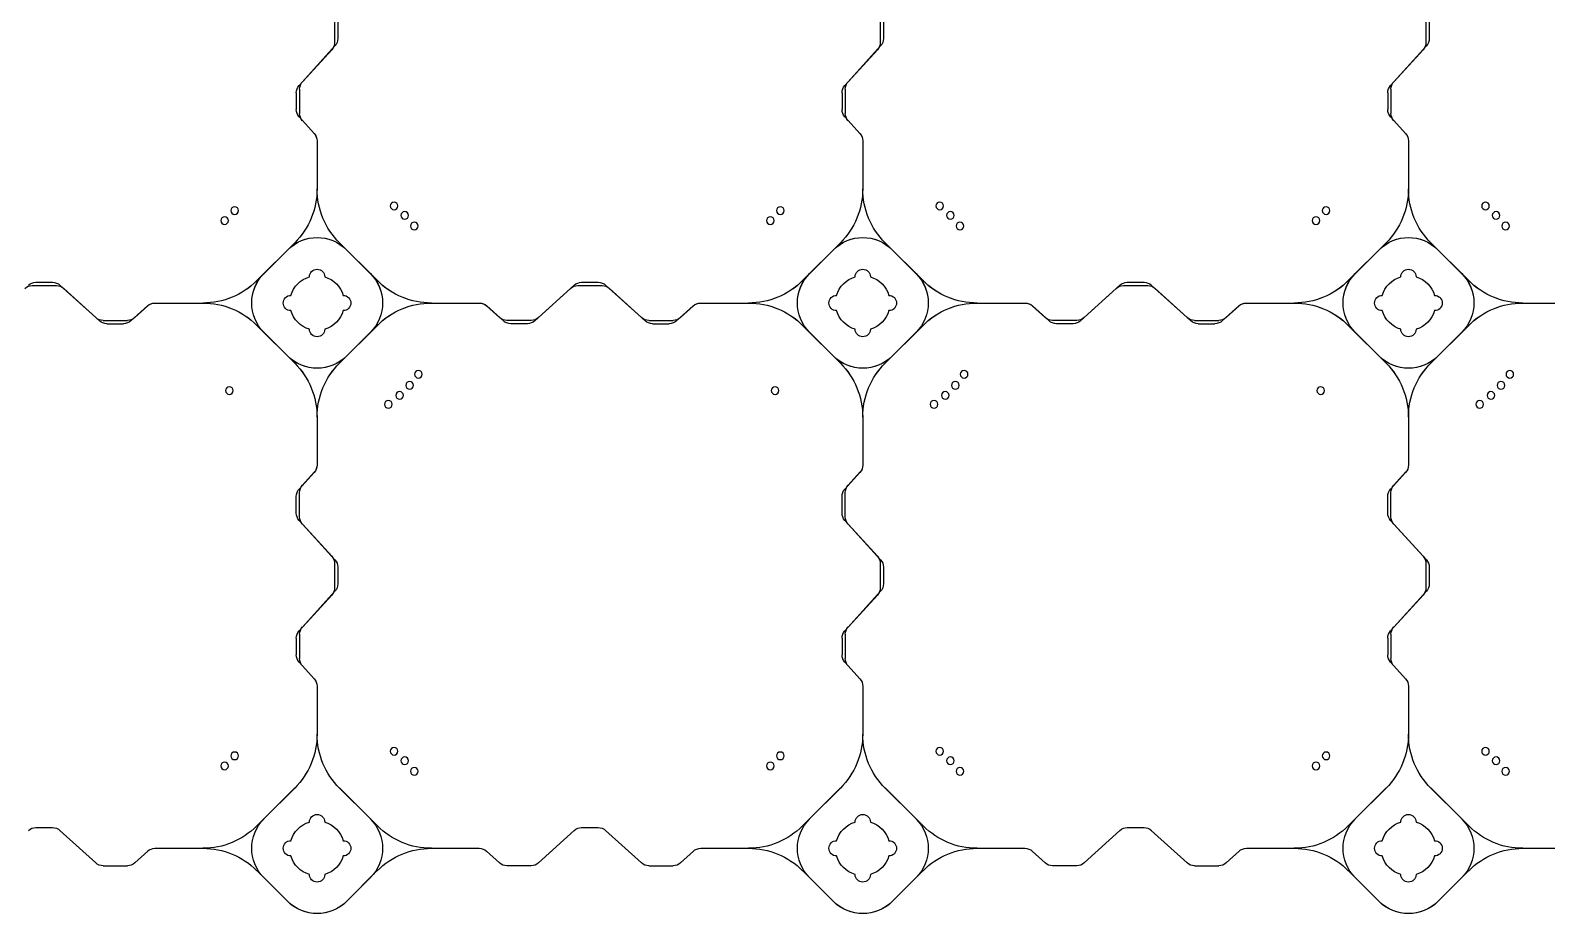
# Model space of a CAD drawing. Header units: millimetres. Extents: x -1612139 to -1260738, y 1141106 to 1536160.
# Drawn here: x -1332690 to -1331301, y 1183512 to 1184326 of the extents above; entities that cross this region are included whole.
import ezdxf

# ---------------------------------------------------------------- set-up
doc = ezdxf.new("R2010")
doc.units = ezdxf.units.MM
doc.header["$LTSCALE"] = 10
doc.layers.get('0').update_dxf_attribs({"linetype": 'CONTINUOUS'})
doc.layers.add('W-FLOAT_BOWL浮筒', color=253, linetype='CONTINUOUS')

# ---------------------------------------------------------------- blocks, each defined once
blk = doc.blocks.new('蓝色')
at = {"layer": 'W-FLOAT_BOWL浮筒', "color": 5}
for p, q in [((13479.5, 1549.2), (13451.2, 1520.9)), ((13457.5, 1527.3), (13479.4, 1549.2)), ((13533.2, 1549.2), (13555.2, 1527.3)), ((13533.2, 1549.2), (13561.5, 1520.9)), ((13979.5, 1549.2), (13951.2, 1520.9)), ((13957.5, 1527.3), (13979.4, 1549.2)), ((14033.2, 1549.2), (14055.2, 1527.3)), ((14033.2, 1549.2), (14061.5, 1520.9)), ((14479.5, 1549.2), (14451.2, 1520.9)), ((14457.5, 1527.3), (14479.4, 1549.2)), ((14533.2, 1549.2), (14555.2, 1527.3)), ((14533.2, 1549.2), (14561.5, 1520.9)), ((13310.2, 1516.4), (13332.5, 1516.4)), ((13702.5, 1516.4), (13680.2, 1516.4)), ((13810.2, 1516.4), (13832.5, 1516.4)), ((14202.5, 1516.4), (14180.2, 1516.4)), ((14310.2, 1516.4), (14332.5, 1516.4)), ((13303.5, 1513.8), (13270.7, 1484)), ((13339.2, 1513.8), (13351.1, 1503)), ((13673.5, 1513.8), (13661.6, 1503)), ((13709.2, 1513.8), (13742, 1484)), ((13803.5, 1513.8), (13770.7, 1484)), ((13839.2, 1513.8), (13851.1, 1503)), ((14173.5, 1513.8), (14161.6, 1503)), ((14209.2, 1513.8), (14242, 1484)), ((14303.5, 1513.8), (14270.7, 1484)), ((14339.2, 1513.8), (14351.1, 1503)), ((13357.8, 1500.4), (13401.6, 1500.4)), ((13610.9, 1500.4), (13654.9, 1500.4)), ((13857.8, 1500.4), (13901.6, 1500.4)), ((14110.9, 1500.4), (14154.9, 1500.4)), ((14357.8, 1500.4), (14401.6, 1500.4)), ((14610.9, 1500.4), (14654.9, 1500.4)), ((13248.7, 1481.4), (13264, 1481.4)), ((13485.8, 1445.1), (13451.1, 1479.9)), ((13457.5, 1473.5), (13485.8, 1445.2)), ((13526.8, 1445.1), (13561.6, 1479.9)), ((13555.2, 1473.5), (13526.8, 1445.2)), ((13748.7, 1481.4), (13764, 1481.4)), ((13985.8, 1445.1), (13951.1, 1479.9)), ((13957.5, 1473.5), (13985.8, 1445.2)), ((14026.8, 1445.1), (14061.6, 1479.9)), ((14055.2, 1473.5), (14026.8, 1445.2)), ((14248.7, 1481.4), (14264, 1481.4)), ((14485.8, 1445.1), (14451.1, 1479.9)), ((14457.5, 1473.5), (14485.8, 1445.2)), ((14526.8, 1445.1), (14561.6, 1479.9)), ((14555.2, 1473.5), (14526.8, 1445.2)), ((13506.3, 1351.6), (13506.3, 1395.8)), ((13506.3, 1351.8), (13506.3, 1395.8)), ((14006.3, 1351.6), (14006.3, 1395.8)), ((14006.3, 1351.8), (14006.3, 1395.8)), ((14506.3, 1351.6), (14506.3, 1395.8)), ((14506.3, 1351.8), (14506.3, 1395.8)), ((13489.9, 1329.7), (13503.7, 1344.9)), ((13492.9, 1333.2), (13503.7, 1345.1)), ((13989.9, 1329.7), (14003.7, 1344.9)), ((13992.9, 1333.2), (14003.7, 1345.1)), ((14489.9, 1329.7), (14503.7, 1344.9)), ((14492.9, 1333.2), (14503.7, 1345.1)), ((13487.3, 1307.7), (13487.3, 1323)), ((13490.3, 1304.2), (13490.3, 1326.5)), ((13987.3, 1307.7), (13987.3, 1323)), ((13990.3, 1304.2), (13990.3, 1326.5)), ((14487.3, 1307.7), (14487.3, 1323)), ((14490.3, 1304.2), (14490.3, 1326.5)), ((13489.9, 1301), (13519.7, 1268.2)), ((13492.9, 1297.5), (13522.7, 1264.7)), ((13989.9, 1301), (14019.7, 1268.2)), ((13992.9, 1297.5), (14022.7, 1264.7)), ((14489.9, 1301), (14519.7, 1268.2)), ((14492.9, 1297.5), (14522.7, 1264.7)), ((13522.3, 1239.2), (13522.3, 1261.5)), ((13525.3, 1242.7), (13525.3, 1258)), ((14022.3, 1239.2), (14022.3, 1261.5)), ((14025.3, 1242.7), (14025.3, 1258)), ((14522.3, 1239.2), (14522.3, 1261.5)), ((14525.3, 1242.7), (14525.3, 1258)), ((13489.9, 1199.7), (13519.7, 1232.5)), ((13492.9, 1203.2), (13522.7, 1236)), ((13989.9, 1199.7), (14019.7, 1232.5)), ((13992.9, 1203.2), (14022.7, 1236)), ((14489.9, 1199.7), (14519.7, 1232.5)), ((14492.9, 1203.2), (14522.7, 1236)), ((13490.3, 1196.5), (13490.3, 1174.2)), ((13990.3, 1196.5), (13990.3, 1174.2)), ((14490.3, 1196.5), (14490.3, 1174.2)), ((13487.3, 1193), (13487.3, 1177.7)), ((13987.3, 1193), (13987.3, 1177.7)), ((14487.3, 1193), (14487.3, 1177.7)), ((13489.9, 1171), (13503.7, 1155.8)), ((13492.9, 1167.5), (13503.7, 1155.6)), ((13989.9, 1171), (14003.7, 1155.8)), ((13992.9, 1167.5), (14003.7, 1155.6)), ((14489.9, 1171), (14503.7, 1155.8)), ((14492.9, 1167.5), (14503.7, 1155.6)), ((13506.3, 1105.1), (13506.3, 1149.1)), ((13506.3, 1105.1), (13506.3, 1148.9)), ((14006.3, 1105.1), (14006.3, 1149.1)), ((14006.3, 1105.1), (14006.3, 1148.9)), ((14506.3, 1105.1), (14506.3, 1149.1)), ((14506.3, 1105.1), (14506.3, 1148.9)), ((13451.1, 1020.9), (13485.8, 1055.6)), ((13479.5, 1049.2), (13451.2, 1020.9)), ((13457.5, 1027.2), (13485.8, 1055.5)), ((13457.5, 1027.3), (13479.4, 1049.2)), ((13561.6, 1020.9), (13526.8, 1055.6)), ((13555.2, 1027.2), (13526.8, 1055.5)), ((13533.2, 1049.2), (13555.2, 1027.3)), ((13533.2, 1049.2), (13561.5, 1020.9)), ((13951.1, 1020.9), (13985.8, 1055.6)), ((13979.5, 1049.2), (13951.2, 1020.9)), ((13957.5, 1027.2), (13985.8, 1055.5)), ((13957.5, 1027.3), (13979.4, 1049.2)), ((14061.6, 1020.9), (14026.8, 1055.6)), ((14055.2, 1027.2), (14026.8, 1055.5)), ((14033.2, 1049.2), (14055.2, 1027.3)), ((14033.2, 1049.2), (14061.5, 1020.9)), ((14451.1, 1020.9), (14485.8, 1055.6)), ((14479.5, 1049.2), (14451.2, 1020.9)), ((14457.5, 1027.2), (14485.8, 1055.5)), ((14457.5, 1027.3), (14479.4, 1049.2)), ((14561.6, 1020.9), (14526.8, 1055.6)), ((14555.2, 1027.2), (14526.8, 1055.5)), ((14533.2, 1049.2), (14555.2, 1027.3)), ((14533.2, 1049.2), (14561.5, 1020.9)), ((13307, 1016.8), (13274.2, 987)), ((13310.2, 1016.4), (13332.5, 1016.4)), ((13313.7, 1019.4), (13329, 1019.4)), ((13335.7, 1016.8), (13350.9, 1003)), ((13677, 1016.8), (13661.8, 1003)), ((13702.5, 1016.4), (13680.2, 1016.4)), ((13699, 1019.4), (13683.7, 1019.4)), ((13705.7, 1016.8), (13738.5, 987)), ((13807, 1016.8), (13774.2, 987)), ((13810.2, 1016.4), (13832.5, 1016.4)), ((13813.7, 1019.4), (13829, 1019.4)), ((13835.7, 1016.8), (13850.9, 1003)), ((14177, 1016.8), (14161.8, 1003)), ((14202.5, 1016.4), (14180.2, 1016.4)), ((14199, 1019.4), (14183.7, 1019.4)), ((14205.7, 1016.8), (14238.5, 987)), ((14307, 1016.8), (14274.2, 987)), ((14310.2, 1016.4), (14332.5, 1016.4)), ((14313.7, 1019.4), (14329, 1019.4)), ((14335.7, 1016.8), (14350.9, 1003)), ((13303.5, 1013.8), (13270.7, 984)), ((13339.2, 1013.8), (13351.1, 1003)), ((13357.6, 1000.4), (13401.6, 1000.4)), ((13357.8, 1000.4), (13401.6, 1000.4)), ((13610.9, 1000.4), (13654.9, 1000.4)), ((13610.9, 1000.4), (13655.1, 1000.4)), ((13673.5, 1013.8), (13661.6, 1003)), ((13709.2, 1013.8), (13742, 984)), ((13803.5, 1013.8), (13770.7, 984)), ((13839.2, 1013.8), (13851.1, 1003)), ((13857.6, 1000.4), (13901.6, 1000.4)), ((13857.8, 1000.4), (13901.6, 1000.4)), ((14110.9, 1000.4), (14154.9, 1000.4)), ((14110.9, 1000.4), (14155.1, 1000.4)), ((14173.5, 1013.8), (14161.6, 1003)), ((14209.2, 1013.8), (14242, 984)), ((14303.5, 1013.8), (14270.7, 984)), ((14339.2, 1013.8), (14351.1, 1003)), ((14357.6, 1000.4), (14401.6, 1000.4)), ((14357.8, 1000.4), (14401.6, 1000.4)), ((14610.9, 1000.4), (14654.9, 1000.4)), ((14610.9, 1000.4), (14655.1, 1000.4)), ((13245.2, 984.4), (13267.5, 984.4)), ((13248.7, 981.4), (13264, 981.4)), ((13485.8, 945.1), (13451.1, 979.9)), ((13479.5, 951.6), (13451.2, 979.9)), ((13457.5, 973.5), (13485.8, 945.2)), ((13479.4, 951.6), (13457.5, 973.5)), ((13526.8, 945.1), (13561.6, 979.9)), ((13555.2, 973.5), (13526.8, 945.2)), ((13533.2, 951.6), (13561.5, 979.9)), ((13555.2, 973.5), (13533.2, 951.6)), ((13745.2, 984.4), (13767.5, 984.4)), ((13748.7, 981.4), (13764, 981.4)), ((13985.8, 945.1), (13951.1, 979.9)), ((13979.5, 951.6), (13951.2, 979.9)), ((13957.5, 973.5), (13985.8, 945.2)), ((13979.4, 951.6), (13957.5, 973.5)), ((14026.8, 945.1), (14061.6, 979.9)), ((14055.2, 973.5), (14026.8, 945.2)), ((14033.2, 951.6), (14061.5, 979.9)), ((14055.2, 973.5), (14033.2, 951.6)), ((14245.2, 984.4), (14267.5, 984.4)), ((14248.7, 981.4), (14264, 981.4)), ((14485.8, 945.1), (14451.1, 979.9)), ((14479.5, 951.6), (14451.2, 979.9)), ((14457.5, 973.5), (14485.8, 945.2)), ((14479.4, 951.6), (14457.5, 973.5)), ((14526.8, 945.1), (14561.6, 979.9)), ((14555.2, 973.5), (14526.8, 945.2)), ((14533.2, 951.6), (14561.5, 979.9)), ((14555.2, 973.5), (14533.2, 951.6)), ((13506.3, 851.6), (13506.3, 895.8)), ((13506.3, 851.8), (13506.3, 895.8)), ((14006.3, 851.6), (14006.3, 895.8)), ((14006.3, 851.8), (14006.3, 895.8)), ((14506.3, 851.6), (14506.3, 895.8)), ((14506.3, 851.8), (14506.3, 895.8)), ((13489.9, 829.7), (13503.7, 844.9)), ((13492.9, 833.2), (13503.7, 845.1)), ((13989.9, 829.7), (14003.7, 844.9)), ((13992.9, 833.2), (14003.7, 845.1)), ((14489.9, 829.7), (14503.7, 844.9)), ((14492.9, 833.2), (14503.7, 845.1)), ((13487.3, 807.7), (13487.3, 823)), ((13490.3, 804.2), (13490.3, 826.5)), ((13987.3, 807.7), (13987.3, 823)), ((13990.3, 804.2), (13990.3, 826.5)), ((14487.3, 807.7), (14487.3, 823)), ((14490.3, 804.2), (14490.3, 826.5)), ((13489.9, 801), (13519.7, 768.2)), ((13492.9, 797.5), (13522.7, 764.7)), ((13989.9, 801), (14019.7, 768.2)), ((13992.9, 797.5), (14022.7, 764.7)), ((14489.9, 801), (14519.7, 768.2)), ((14492.9, 797.5), (14522.7, 764.7)), ((13522.3, 739.2), (13522.3, 761.5)), ((13525.3, 742.7), (13525.3, 758)), ((14022.3, 739.2), (14022.3, 761.5)), ((14025.3, 742.7), (14025.3, 758)), ((14522.3, 739.2), (14522.3, 761.5)), ((14525.3, 742.7), (14525.3, 758))]:
    blk.add_line(p, q, dxfattribs=at)
for centre in [(13595.3, 1429.8), (14095.3, 1429.8), (14595.3, 1429.8), (13421.6, 1424.8), (13430.8, 1415.6), (13586.6, 1420.1), (13921.6, 1424.8), (13930.8, 1415.6), (14086.6, 1420.1), (14421.6, 1424.8), (14430.8, 1415.6), (14586.6, 1420.1), (13576.9, 1411.4), (14076.9, 1411.4), (14576.9, 1411.4), (13426, 1080.7), (13571.6, 1093.3), (13581.9, 1085.1), (13926, 1080.7), (14071.6, 1093.3), (14081.9, 1085.1), (14426, 1080.7), (14571.6, 1093.3), (14581.9, 1085.1), (13591.1, 1075.9), (14091.1, 1075.9), (14591.1, 1075.9), (13599.2, 1065.7), (14099.2, 1065.7), (14599.2, 1065.7), (13595.3, 929.8), (14095.3, 929.8), (14595.3, 929.8), (13421.6, 924.8), (13430.8, 915.6), (13586.6, 920.1), (13921.6, 924.8), (13930.8, 915.6), (14086.6, 920.1), (14421.6, 924.8), (14430.8, 915.6), (14586.6, 920.1), (13576.9, 911.4), (14076.9, 911.4), (14576.9, 911.4)]:
    blk.add_circle(centre, 3.5, dxfattribs=at)
for centre, radius, start, end in [((13506.3, 1522.3), 38, 45, 135), ((13506.4, 1522.3), 38, 45, 135), ((14006.3, 1522.3), 38, 45, 135), ((14006.4, 1522.3), 38, 45, 135), ((14506.3, 1522.3), 38, 45, 135), ((14506.4, 1522.3), 38, 45, 135), ((13506.3, 1524.4), 7, 0, 180), ((13506.3, 1524.4), 7, 0, 180), ((14006.3, 1524.4), 7, 0, 180), ((14006.3, 1524.4), 7, 0, 180), ((14506.3, 1524.4), 7, 0, 180), ((14506.3, 1524.4), 7, 0, 180), ((13310.2, 1506.4), 10, 90, 132.2737), ((13332.5, 1506.4), 10, 47.7263, 90), ((13401.7, 1570.4), 70, 270, 315), ((13484.4, 1500.4), 38, 135, 225), ((13506.3, 1500.4), 25, 106.2602, 163.7398), ((13506.3, 1500.4), 25, 106.2602, 163.7398), ((13506.3, 1500.4), 25, 16.2602, 73.7398), ((13506.3, 1500.4), 25, 16.2602, 73.7398), ((13528.3, 1500.4), 38, 315, 45), ((13611, 1570.4), 70, 225, 270), ((13680.2, 1506.4), 10, 90, 132.2737), ((13702.5, 1506.4), 10, 47.7263, 90), ((13810.2, 1506.4), 10, 90, 132.2737), ((13832.5, 1506.4), 10, 47.7263, 90), ((13901.7, 1570.4), 70, 270, 315), ((13984.4, 1500.4), 38, 135, 225), ((14006.3, 1500.4), 25, 106.2602, 163.7398), ((14006.3, 1500.4), 25, 106.2602, 163.7398), ((14006.3, 1500.4), 25, 16.2602, 73.7398), ((14006.3, 1500.4), 25, 16.2602, 73.7398), ((14028.3, 1500.4), 38, 315, 45), ((14111, 1570.4), 70, 225, 270), ((14180.2, 1506.4), 10, 90, 132.2737), ((14202.5, 1506.4), 10, 47.7263, 90), ((14310.2, 1506.4), 10, 90, 132.2737), ((14332.5, 1506.4), 10, 47.7263, 90), ((14401.7, 1570.4), 70, 270, 315), ((14484.4, 1500.4), 38, 135, 225), ((14506.3, 1500.4), 25, 106.2602, 163.7398), ((14506.3, 1500.4), 25, 106.2602, 163.7398), ((14506.3, 1500.4), 25, 16.2602, 73.7398), ((14506.3, 1500.4), 25, 16.2602, 73.7398), ((14528.3, 1500.4), 38, 315, 45), ((14611, 1570.4), 70, 225, 270), ((13357.8, 1510.4), 10, 227.7263, 270), ((13482.3, 1500.4), 7, 90, 270), ((13482.3, 1500.4), 7, 90, 270), ((13530.3, 1500.4), 7, 270, 90), ((13530.3, 1500.4), 7, 270, 90), ((13654.9, 1510.4), 10, 270, 312.2737), ((13857.8, 1510.4), 10, 227.7263, 270), ((13982.3, 1500.4), 7, 90, 270), ((13982.3, 1500.4), 7, 90, 270), ((14030.3, 1500.4), 7, 270, 90), ((14030.3, 1500.4), 7, 270, 90), ((14154.9, 1510.4), 10, 270, 312.2737), ((14357.8, 1510.4), 10, 227.7263, 270), ((14482.3, 1500.4), 7, 90, 270), ((14482.3, 1500.4), 7, 90, 270), ((14530.3, 1500.4), 7, 270, 90), ((14530.3, 1500.4), 7, 270, 90), ((13401.6, 1430.4), 70, 45, 90), ((13506.3, 1500.4), 25, 196.2602, 253.7398), ((13506.3, 1500.4), 25, 196.2602, 253.7398), ((13506.3, 1500.4), 25, 286.2602, 343.7398), ((13506.3, 1500.4), 25, 286.2602, 343.7398), ((13611.1, 1430.4), 70, 90, 135), ((13901.6, 1430.4), 70, 45, 90), ((14006.3, 1500.4), 25, 196.2602, 253.7398), ((14006.3, 1500.4), 25, 196.2602, 253.7398), ((14006.3, 1500.4), 25, 286.2602, 343.7398), ((14006.3, 1500.4), 25, 286.2602, 343.7398), ((14111.1, 1430.4), 70, 90, 135), ((14401.6, 1430.4), 70, 45, 90), ((14506.3, 1500.4), 25, 196.2602, 253.7398), ((14506.3, 1500.4), 25, 196.2602, 253.7398), ((14506.3, 1500.4), 25, 286.2602, 343.7398), ((14506.3, 1500.4), 25, 286.2602, 343.7398), ((14611.1, 1430.4), 70, 90, 135), ((13248.7, 1491.4), 10, 227.7263, 270), ((13264, 1491.4), 10, 270, 312.2737), ((13506.3, 1476.4), 7, 180, 0), ((13506.3, 1476.4), 7, 180, 0), ((13748.7, 1491.4), 10, 227.7263, 270), ((13764, 1491.4), 10, 270, 312.2737), ((14006.3, 1476.4), 7, 180, 0), ((14006.3, 1476.4), 7, 180, 0), ((14248.7, 1491.4), 10, 227.7263, 270), ((14264, 1491.4), 10, 270, 312.2737), ((14506.3, 1476.4), 7, 180, 0), ((14506.3, 1476.4), 7, 180, 0), ((13436.3, 1395.7), 70, 0, 45), ((13436.3, 1395.7), 70, 0, 45), ((13576.3, 1395.7), 70, 135, 180), ((13576.3, 1395.7), 70, 135, 180), ((13936.3, 1395.7), 70, 0, 45), ((13936.3, 1395.7), 70, 0, 45), ((14076.3, 1395.7), 70, 135, 180), ((14076.3, 1395.7), 70, 135, 180), ((14436.3, 1395.7), 70, 0, 45), ((14436.3, 1395.7), 70, 0, 45), ((14576.3, 1395.7), 70, 135, 180), ((14576.3, 1395.7), 70, 135, 180), ((13496.3, 1351.8), 10, 317.7263, 0), ((13496.3, 1351.6), 10, 317.7263, 0), ((13996.3, 1351.8), 10, 317.7263, 0), ((13996.3, 1351.6), 10, 317.7263, 0), ((14496.3, 1351.8), 10, 317.7263, 0), ((14496.3, 1351.6), 10, 317.7263, 0), ((13497.3, 1323), 10, 137.7263, 180), ((13500.3, 1326.5), 10, 137.7263, 180), ((13997.3, 1323), 10, 137.7263, 180), ((14000.3, 1326.5), 10, 137.7263, 180), ((14497.3, 1323), 10, 137.7263, 180), ((14500.3, 1326.5), 10, 137.7263, 180), ((13497.3, 1307.7), 10, 180, 222.2737), ((13997.3, 1307.7), 10, 180, 222.2737), ((14497.3, 1307.7), 10, 180, 222.2737), ((13500.3, 1304.2), 10, 180, 222.2737), ((14000.3, 1304.2), 10, 180, 222.2737), ((14500.3, 1304.2), 10, 180, 222.2737), ((13512.3, 1261.5), 10, 0, 42.2737), ((13515.3, 1258), 10, 0, 42.2737), ((14012.3, 1261.5), 10, 0, 42.2737), ((14015.3, 1258), 10, 0, 42.2737), ((14512.3, 1261.5), 10, 0, 42.2737), ((14515.3, 1258), 10, 0, 42.2737), ((13512.3, 1239.2), 10, 317.7263, 0), ((13515.3, 1242.7), 10, 317.7263, 0), ((14012.3, 1239.2), 10, 317.7263, 0), ((14015.3, 1242.7), 10, 317.7263, 0), ((14512.3, 1239.2), 10, 317.7263, 0), ((14515.3, 1242.7), 10, 317.7263, 0), ((13497.3, 1193), 10, 137.7263, 180), ((13500.3, 1196.5), 10, 137.7263, 180), ((13997.3, 1193), 10, 137.7263, 180), ((14000.3, 1196.5), 10, 137.7263, 180), ((14497.3, 1193), 10, 137.7263, 180), ((14500.3, 1196.5), 10, 137.7263, 180), ((13497.3, 1177.7), 10, 180, 222.2737), ((13500.3, 1174.2), 10, 180, 222.2737), ((13997.3, 1177.7), 10, 180, 222.2737), ((14000.3, 1174.2), 10, 180, 222.2737), ((14497.3, 1177.7), 10, 180, 222.2737), ((14500.3, 1174.2), 10, 180, 222.2737), ((13496.3, 1149.1), 10, 0, 42.2737), ((13496.3, 1148.9), 10, 0, 42.2737), ((13996.3, 1149.1), 10, 0, 42.2737), ((13996.3, 1148.9), 10, 0, 42.2737), ((14496.3, 1149.1), 10, 0, 42.2737), ((14496.3, 1148.9), 10, 0, 42.2737), ((13436.3, 1105.1), 70, 315, 0), ((13436.3, 1105), 70, 315, 0), ((13576.3, 1105.1), 70, 180, 225), ((13576.3, 1105), 70, 180, 225), ((13936.3, 1105.1), 70, 315, 0), ((13936.3, 1105), 70, 315, 0), ((14076.3, 1105.1), 70, 180, 225), ((14076.3, 1105), 70, 180, 225), ((14436.3, 1105.1), 70, 315, 0), ((14436.3, 1105), 70, 315, 0), ((14576.3, 1105.1), 70, 180, 225), ((14576.3, 1105), 70, 180, 225), ((13506.3, 1022.3), 38, 45, 135), ((13506.4, 1022.3), 38, 45, 135), ((14006.3, 1022.3), 38, 45, 135), ((14006.4, 1022.3), 38, 45, 135), ((14506.3, 1022.3), 38, 45, 135), ((14506.4, 1022.3), 38, 45, 135), ((13506.3, 1024.4), 7, 0, 180), ((13506.3, 1024.4), 7, 0, 180), ((13506.3, 1024.4), 7, 0, 180), ((13506.3, 1024.4), 7, 0, 180), ((14006.3, 1024.4), 7, 0, 180), ((14006.3, 1024.4), 7, 0, 180), ((14006.3, 1024.4), 7, 0, 180), ((14006.3, 1024.4), 7, 0, 180), ((14506.3, 1024.4), 7, 0, 180), ((14506.3, 1024.4), 7, 0, 180), ((14506.3, 1024.4), 7, 0, 180), ((14506.3, 1024.4), 7, 0, 180), ((13310.2, 1006.4), 10, 90, 132.2737), ((13313.7, 1009.4), 10, 90, 132.2737), ((13329, 1009.4), 10, 47.7263, 90), ((13332.5, 1006.4), 10, 47.7263, 90), ((13401.6, 1070.4), 70, 270, 315), ((13401.7, 1070.4), 70, 270, 315), ((13484.4, 1000.4), 38, 135, 225), ((13484.4, 1000.3), 38, 135, 225), ((13506.3, 1000.4), 25, 106.2602, 163.7398), ((13506.3, 1000.4), 25, 106.2602, 163.7398), ((13506.3, 1000.4), 25, 106.2602, 163.7398), ((13506.3, 1000.4), 25, 106.2602, 163.7398), ((13506.3, 1000.4), 25, 16.2602, 73.7398), ((13506.3, 1000.4), 25, 16.2602, 73.7398), ((13506.3, 1000.4), 25, 16.2602, 73.7398), ((13506.3, 1000.4), 25, 16.2602, 73.7398), ((13528.3, 1000.4), 38, 315, 45), ((13528.3, 1000.3), 38, 315, 45), ((13611, 1070.4), 70, 225, 270), ((13611.1, 1070.4), 70, 225, 270), ((13680.2, 1006.4), 10, 90, 132.2737), ((13683.7, 1009.4), 10, 90, 132.2737), ((13699, 1009.4), 10, 47.7263, 90), ((13702.5, 1006.4), 10, 47.7263, 90), ((13810.2, 1006.4), 10, 90, 132.2737), ((13813.7, 1009.4), 10, 90, 132.2737), ((13829, 1009.4), 10, 47.7263, 90), ((13832.5, 1006.4), 10, 47.7263, 90), ((13901.6, 1070.4), 70, 270, 315), ((13901.7, 1070.4), 70, 270, 315), ((13984.4, 1000.4), 38, 135, 225), ((13984.4, 1000.3), 38, 135, 225), ((14006.3, 1000.4), 25, 106.2602, 163.7398), ((14006.3, 1000.4), 25, 106.2602, 163.7398), ((14006.3, 1000.4), 25, 106.2602, 163.7398), ((14006.3, 1000.4), 25, 106.2602, 163.7398), ((14006.3, 1000.4), 25, 16.2602, 73.7398), ((14006.3, 1000.4), 25, 16.2602, 73.7398), ((14006.3, 1000.4), 25, 16.2602, 73.7398), ((14006.3, 1000.4), 25, 16.2602, 73.7398), ((14028.3, 1000.4), 38, 315, 45), ((14028.3, 1000.3), 38, 315, 45), ((14111, 1070.4), 70, 225, 270), ((14111.1, 1070.4), 70, 225, 270), ((14180.2, 1006.4), 10, 90, 132.2737), ((14183.7, 1009.4), 10, 90, 132.2737), ((14199, 1009.4), 10, 47.7263, 90), ((14202.5, 1006.4), 10, 47.7263, 90), ((14310.2, 1006.4), 10, 90, 132.2737), ((14313.7, 1009.4), 10, 90, 132.2737), ((14329, 1009.4), 10, 47.7263, 90), ((14332.5, 1006.4), 10, 47.7263, 90), ((14401.6, 1070.4), 70, 270, 315), ((14401.7, 1070.4), 70, 270, 315), ((14484.4, 1000.4), 38, 135, 225), ((14484.4, 1000.3), 38, 135, 225), ((14506.3, 1000.4), 25, 106.2602, 163.7398), ((14506.3, 1000.4), 25, 106.2602, 163.7398), ((14506.3, 1000.4), 25, 106.2602, 163.7398), ((14506.3, 1000.4), 25, 106.2602, 163.7398), ((14506.3, 1000.4), 25, 16.2602, 73.7398), ((14506.3, 1000.4), 25, 16.2602, 73.7398), ((14506.3, 1000.4), 25, 16.2602, 73.7398), ((14506.3, 1000.4), 25, 16.2602, 73.7398), ((14528.3, 1000.4), 38, 315, 45), ((14528.3, 1000.3), 38, 315, 45), ((14611, 1070.4), 70, 225, 270), ((14611.1, 1070.4), 70, 225, 270), ((13357.6, 1010.4), 10, 227.7263, 270), ((13357.8, 1010.4), 10, 227.7263, 270), ((13401.6, 930.4), 70, 45, 90), ((13401.7, 930.4), 70, 45, 90), ((13482.3, 1000.4), 7, 90, 270), ((13482.3, 1000.4), 7, 90, 270), ((13482.3, 1000.4), 7, 90, 270), ((13482.3, 1000.4), 7, 90, 270), ((13530.3, 1000.4), 7, 270, 90), ((13530.3, 1000.4), 7, 270, 90), ((13530.3, 1000.4), 7, 270, 90), ((13530.3, 1000.4), 7, 270, 90), ((13611, 930.4), 70, 90, 135), ((13611.1, 930.4), 70, 90, 135), ((13654.9, 1010.4), 10, 270, 312.2737), ((13655.1, 1010.4), 10, 270, 312.2737), ((13857.6, 1010.4), 10, 227.7263, 270), ((13857.8, 1010.4), 10, 227.7263, 270), ((13901.6, 930.4), 70, 45, 90), ((13901.7, 930.4), 70, 45, 90), ((13982.3, 1000.4), 7, 90, 270), ((13982.3, 1000.4), 7, 90, 270), ((13982.3, 1000.4), 7, 90, 270), ((13982.3, 1000.4), 7, 90, 270), ((14030.3, 1000.4), 7, 270, 90), ((14030.3, 1000.4), 7, 270, 90), ((14030.3, 1000.4), 7, 270, 90), ((14030.3, 1000.4), 7, 270, 90), ((14111, 930.4), 70, 90, 135), ((14111.1, 930.4), 70, 90, 135), ((14154.9, 1010.4), 10, 270, 312.2737), ((14155.1, 1010.4), 10, 270, 312.2737), ((14357.6, 1010.4), 10, 227.7263, 270), ((14357.8, 1010.4), 10, 227.7263, 270), ((14401.6, 930.4), 70, 45, 90), ((14401.7, 930.4), 70, 45, 90), ((14482.3, 1000.4), 7, 90, 270), ((14482.3, 1000.4), 7, 90, 270), ((14482.3, 1000.4), 7, 90, 270), ((14482.3, 1000.4), 7, 90, 270), ((14530.3, 1000.4), 7, 270, 90), ((14530.3, 1000.4), 7, 270, 90), ((14530.3, 1000.4), 7, 270, 90), ((14530.3, 1000.4), 7, 270, 90), ((14611, 930.4), 70, 90, 135), ((14611.1, 930.4), 70, 90, 135), ((13245.2, 994.4), 10, 227.7263, 270), ((13267.5, 994.4), 10, 270, 312.2737), ((13506.3, 1000.4), 25, 196.2602, 253.7398), ((13506.3, 1000.4), 25, 196.2602, 253.7398), ((13506.3, 1000.4), 25, 196.2602, 253.7398), ((13506.3, 1000.4), 25, 196.2602, 253.7398), ((13506.3, 1000.4), 25, 286.2602, 343.7398), ((13506.3, 1000.4), 25, 286.2602, 343.7398), ((13506.3, 1000.4), 25, 286.2602, 343.7398), ((13506.3, 1000.4), 25, 286.2602, 343.7398), ((13745.2, 994.4), 10, 227.7263, 270), ((13767.5, 994.4), 10, 270, 312.2737), ((14006.3, 1000.4), 25, 196.2602, 253.7398), ((14006.3, 1000.4), 25, 196.2602, 253.7398), ((14006.3, 1000.4), 25, 196.2602, 253.7398), ((14006.3, 1000.4), 25, 196.2602, 253.7398), ((14006.3, 1000.4), 25, 286.2602, 343.7398), ((14006.3, 1000.4), 25, 286.2602, 343.7398), ((14006.3, 1000.4), 25, 286.2602, 343.7398), ((14006.3, 1000.4), 25, 286.2602, 343.7398), ((14245.2, 994.4), 10, 227.7263, 270), ((14267.5, 994.4), 10, 270, 312.2737), ((14506.3, 1000.4), 25, 196.2602, 253.7398), ((14506.3, 1000.4), 25, 196.2602, 253.7398), ((14506.3, 1000.4), 25, 196.2602, 253.7398), ((14506.3, 1000.4), 25, 196.2602, 253.7398), ((14506.3, 1000.4), 25, 286.2602, 343.7398), ((14506.3, 1000.4), 25, 286.2602, 343.7398), ((14506.3, 1000.4), 25, 286.2602, 343.7398), ((14506.3, 1000.4), 25, 286.2602, 343.7398), ((13248.7, 991.4), 10, 227.7263, 270), ((13264, 991.4), 10, 270, 312.2737), ((13506.3, 976.4), 7, 180, 0), ((13506.3, 976.4), 7, 180, 0), ((13506.3, 976.4), 7, 180, 0), ((13506.3, 976.4), 7, 180, 0), ((13748.7, 991.4), 10, 227.7263, 270), ((13764, 991.4), 10, 270, 312.2737), ((14006.3, 976.4), 7, 180, 0), ((14006.3, 976.4), 7, 180, 0), ((14006.3, 976.4), 7, 180, 0), ((14006.3, 976.4), 7, 180, 0), ((14248.7, 991.4), 10, 227.7263, 270), ((14264, 991.4), 10, 270, 312.2737), ((14506.3, 976.4), 7, 180, 0), ((14506.3, 976.4), 7, 180, 0), ((14506.3, 976.4), 7, 180, 0), ((14506.3, 976.4), 7, 180, 0), ((13506.3, 978.4), 38, 225, 315), ((13506.4, 978.4), 38, 225, 315), ((13436.3, 895.7), 70, 0, 45), ((13436.3, 895.7), 70, 0, 45), ((13576.3, 895.7), 70, 135, 180), ((13576.3, 895.7), 70, 135, 180), ((14006.3, 978.4), 38, 225, 315), ((14006.4, 978.4), 38, 225, 315), ((13936.3, 895.7), 70, 0, 45), ((13936.3, 895.7), 70, 0, 45), ((14076.3, 895.7), 70, 135, 180), ((14076.3, 895.7), 70, 135, 180), ((14506.3, 978.4), 38, 225, 315), ((14506.4, 978.4), 38, 225, 315), ((14436.3, 895.7), 70, 0, 45), ((14436.3, 895.7), 70, 0, 45), ((14576.3, 895.7), 70, 135, 180), ((14576.3, 895.7), 70, 135, 180), ((13496.3, 851.8), 10, 317.7263, 0), ((13496.3, 851.6), 10, 317.7263, 0), ((13996.3, 851.8), 10, 317.7263, 0), ((13996.3, 851.6), 10, 317.7263, 0), ((14496.3, 851.8), 10, 317.7263, 0), ((14496.3, 851.6), 10, 317.7263, 0), ((13497.3, 823), 10, 137.7263, 180), ((13500.3, 826.5), 10, 137.7263, 180), ((13997.3, 823), 10, 137.7263, 180), ((14000.3, 826.5), 10, 137.7263, 180), ((14497.3, 823), 10, 137.7263, 180), ((14500.3, 826.5), 10, 137.7263, 180), ((13497.3, 807.7), 10, 180, 222.2737), ((13997.3, 807.7), 10, 180, 222.2737), ((14497.3, 807.7), 10, 180, 222.2737), ((13500.3, 804.2), 10, 180, 222.2737), ((14000.3, 804.2), 10, 180, 222.2737), ((14500.3, 804.2), 10, 180, 222.2737), ((13512.3, 761.5), 10, 0, 42.2737), ((13515.3, 758), 10, 0, 42.2737), ((14012.3, 761.5), 10, 0, 42.2737), ((14015.3, 758), 10, 0, 42.2737), ((14512.3, 761.5), 10, 0, 42.2737), ((14515.3, 758), 10, 0, 42.2737)]:
    blk.add_arc(centre, radius, start, end, dxfattribs=at)

msp = doc.modelspace()

# ---------------------------------------------------------------- block references
at = {"xscale": -1, "rotation": 180}
msp.add_blockref('蓝色', (-1345933.8, 1185076.5), dxfattribs=at)

doc.saveas('drawing.dxf')
